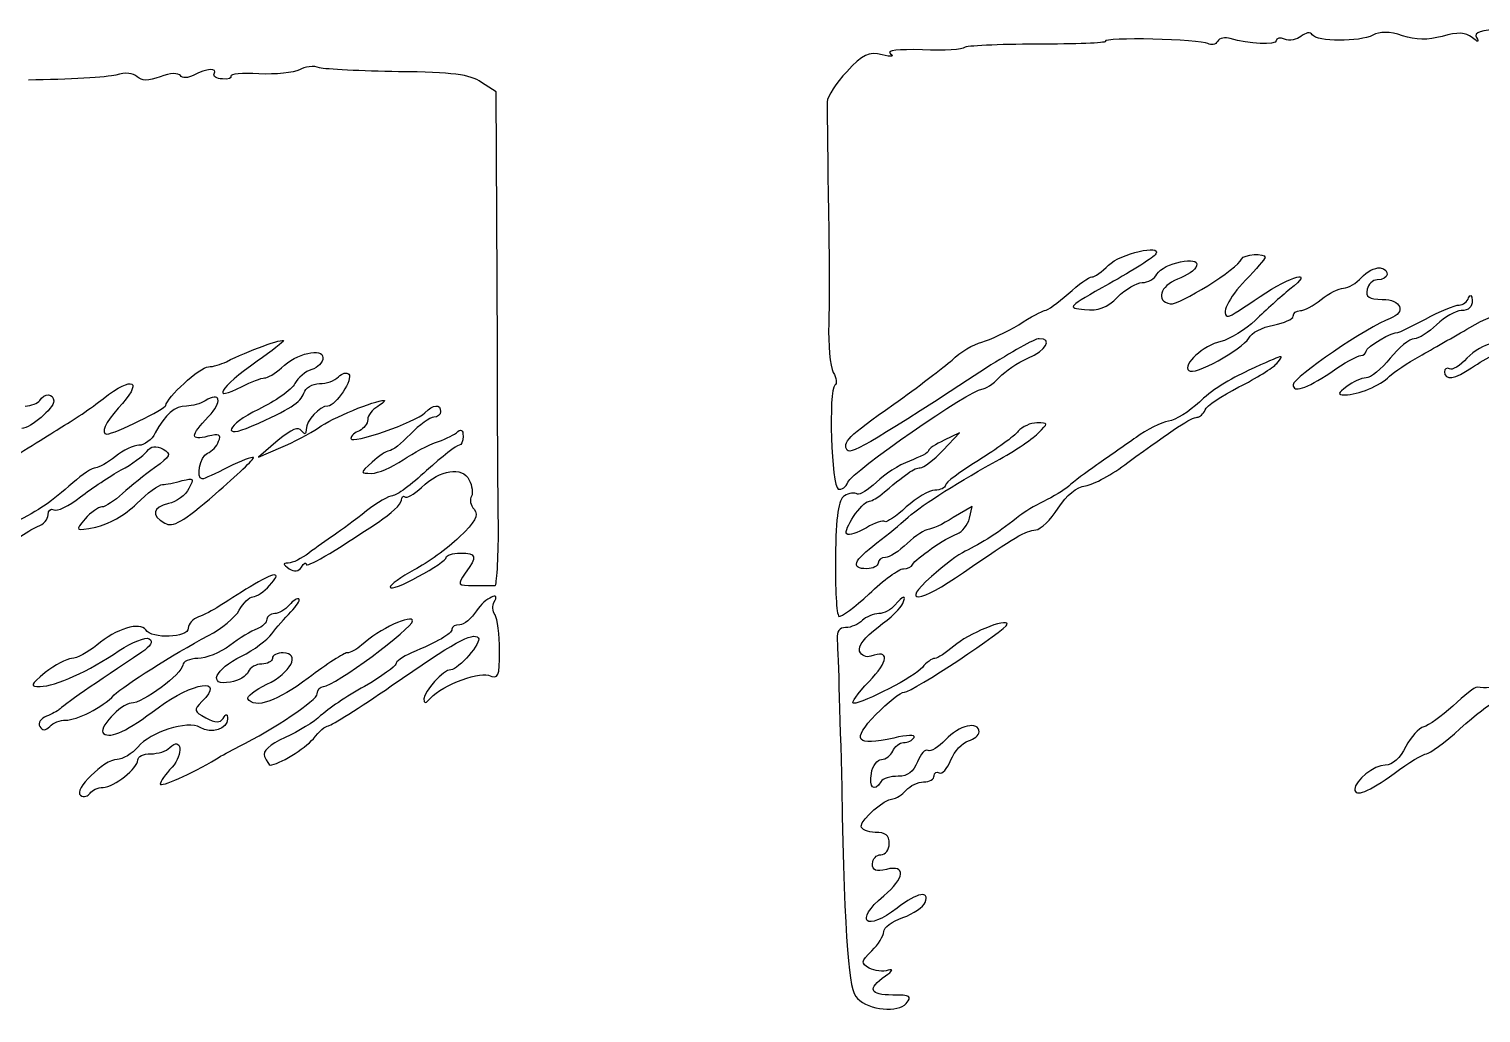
# Model space of a CAD drawing. Extents: x 0 to 69.4, y 0 to 30.3.
# Drawn here: x 42.895 to 47.389, y 19.96 to 23.004 of the extents above; entities that cross this region are included whole.
import ezdxf

# ---------------------------------------------------------------- set-up
doc = ezdxf.new("R2010")
doc.units = 0
doc.header["$MEASUREMENT"] = 0
doc.layers.get('0').update_dxf_attribs({"linetype": 'CONTINUOUS'})

msp = doc.modelspace()

# ---------------------------------------------------------------- linework, layer by layer
at = {"color": 0, "linetype": 'CONTINUOUS'}
for p, q in [((43.7317, 22.8776), (43.7317, 22.8776)), ((44.341, 22.8099), (44.2958, 22.8394)), ((44.3444, 22.2249), (44.341, 22.8099)), ((46.6687, 21.9472), (46.6687, 21.9472)), ((43.44, 21.8535), (43.44, 21.8535)), ((45.7244, 21.7007), (45.7749, 21.7544)), ((45.7749, 21.7544), (45.7279, 21.7319)), ((45.9571, 21.7597), (45.9571, 21.7597)), ((43.6657, 21.7319), (43.6049, 21.6799)), ((43.6049, 21.6799), (43.6743, 21.7093)), ((45.8147, 21.5271), (45.7557, 21.4924)), ((45.806, 21.4906), (45.8147, 21.5271)), ((43.5789, 21.2787), (43.5789, 21.2787)), ((43.7004, 21.2215), (43.7004, 21.2215)), ((45.5751, 21.2215), (45.5751, 21.2215)), ((44.2801, 21.2042), (44.2801, 21.2042))]:
    msp.add_line(p, q, dxfattribs=at)
for points in [[(46.2261, 22.9661), (46.2296, 22.9608), (46.1342, 22.9575), (46.0143, 22.9575)], [(46.5437, 22.9592), (46.5213, 22.9731), (46.2175, 22.98), (46.2261, 22.9661)], [(46.5733, 22.9661), (46.5681, 22.9557), (46.5542, 22.954), (46.5437, 22.9592)], [(46.6132, 22.9747), (46.5976, 22.98), (46.5803, 22.9765), (46.5733, 22.9661)], [(46.7556, 22.9678), (46.7556, 22.954), (46.6687, 22.9575), (46.6132, 22.9747)], [(46.7815, 22.9731), (46.7676, 22.9782), (46.7556, 22.9765), (46.7556, 22.9678)], [(46.8319, 22.9817), (46.8197, 22.9713), (46.7954, 22.9661), (46.7815, 22.9731)], [(46.8667, 22.9869), (46.8614, 22.9956), (46.8458, 22.9939), (46.8319, 22.9817)], [(47.0542, 22.9851), (47.0142, 22.9643), (46.8806, 22.9643), (46.8667, 22.9869)], [(47.1461, 22.9835), (47.1062, 22.9974), (47.0767, 22.9974), (47.0542, 22.9851)], [(47.2693, 22.9817), (47.2242, 22.9696), (47.1878, 22.9696), (47.1461, 22.9835)], [(47.3614, 22.9782), (47.3422, 22.9939), (47.3179, 22.9956), (47.2693, 22.9817)], [(47.3753, 22.9782), (47.3839, 22.9626), (47.3804, 22.9626), (47.3614, 22.9782)], [(47.4533, 23.0043), (47.3892, 23.0008), (47.3665, 22.9939), (47.3753, 22.9782)], [(45.5353, 22.9244), (45.4936, 22.9349), (45.4763, 22.9262), (45.4258, 22.8724)], [(45.5612, 22.9279), (45.5751, 22.9193), (45.5647, 22.9175), (45.5353, 22.9244)], [(45.6603, 22.9401), (45.5856, 22.9418), (45.5474, 22.9383), (45.5612, 22.9279)], [(45.7904, 22.9471), (45.7869, 22.9401), (45.7279, 22.9367), (45.6603, 22.9401)], [(46.0143, 22.9575), (45.8946, 22.9575), (45.7939, 22.9522), (45.7904, 22.9471)], [(43.4678, 22.8654), (43.4799, 22.8846), (43.4435, 22.8828), (43.4053, 22.8619)], [(43.7317, 22.8776), (43.7143, 22.8689), (43.6587, 22.8637), (43.6067, 22.8654)], [(43.7942, 22.8846), (43.7768, 22.8915), (43.7472, 22.8881), (43.7317, 22.8776)], [(44.0389, 22.8724), (43.9243, 22.8742), (43.8132, 22.8793), (43.7942, 22.8846)], [(43.1639, 22.8619), (43.1379, 22.855), (43.0164, 22.8481), (42.8932, 22.8464)], [(43.2299, 22.8568), (43.2178, 22.8689), (43.1935, 22.8707), (43.1639, 22.8619)], [(43.3011, 22.8568), (43.2629, 22.8429), (43.2438, 22.8429), (43.2299, 22.8568)], [(43.3636, 22.8603), (43.3567, 22.8689), (43.3324, 22.8689), (43.3011, 22.8568)], [(43.4053, 22.8619), (43.3861, 22.8515), (43.3688, 22.8515), (43.3636, 22.8603)], [(43.4938, 22.8499), (43.4747, 22.8499), (43.4643, 22.8585), (43.4678, 22.8654)], [(43.5199, 22.8585), (43.5233, 22.8515), (43.5129, 22.8481), (43.4938, 22.8499)], [(43.6067, 22.8654), (43.5546, 22.8689), (43.5164, 22.8654), (43.5199, 22.8585)], [(44.2958, 22.8394), (44.2593, 22.8637), (44.2056, 22.8707), (44.0389, 22.8724)], [(45.4258, 22.8724), (45.3929, 22.8376), (45.3668, 22.796), (45.3651, 22.7786)], [(45.3651, 22.7786), (45.3651, 22.7631), (45.3668, 22.6276), (45.3686, 22.4801)], [(45.3686, 22.4801), (45.3721, 22.3325), (45.3721, 22.1572), (45.3703, 22.0929)], [(46.2365, 22.2735), (46.2731, 22.31), (46.4032, 22.3394), (46.3824, 22.3082)], [(46.3824, 22.3082), (46.3771, 22.2978), (46.3129, 22.2579), (46.2383, 22.2162)], [(46.3858, 22.2457), (46.4049, 22.2804), (46.5213, 22.3047), (46.509, 22.2718)], [(46.4275, 22.1537), (46.4535, 22.1485), (46.6375, 22.2631), (46.6479, 22.2926)], [(46.6479, 22.2926), (46.6549, 22.3082), (46.7208, 22.3117), (46.7208, 22.2978)], [(46.7208, 22.2978), (46.7208, 22.2926), (46.6931, 22.2614), (46.6601, 22.2267)], [(46.1844, 22.2371), (46.1932, 22.2371), (46.2157, 22.2526), (46.2365, 22.2735)], [(46.509, 22.2718), (46.5056, 22.2579), (46.4778, 22.2406), (46.45, 22.2301)], [(46.7053, 22.1762), (46.8042, 22.244), (46.8788, 22.2614), (46.7972, 22.1989)], [(47.0194, 22.2353), (47.035, 22.2544), (47.0611, 22.2665), (47.0767, 22.2649)], [(47.0767, 22.2649), (47.1097, 22.2596), (47.1044, 22.2283), (47.0681, 22.2283)], [(44.3479, 21.4593), (44.3461, 21.5583), (44.3444, 21.9021), (44.3444, 22.2249)], [(46.2383, 22.2162), (46.1081, 22.1433), (46.1064, 22.1415), (46.1619, 22.1364)], [(46.1115, 22.185), (46.1428, 22.2144), (46.1775, 22.2371), (46.1844, 22.2371)], [(46.2643, 22.1746), (46.2886, 22.1989), (46.3233, 22.2197), (46.3407, 22.2197)], [(46.3407, 22.2197), (46.3581, 22.2197), (46.3789, 22.2318), (46.3858, 22.2457)], [(46.45, 22.2301), (46.3963, 22.2093), (46.3806, 22.1624), (46.4275, 22.1537)], [(46.6601, 22.2267), (46.6081, 22.1746), (46.5803, 22.1156), (46.6081, 22.1156)], [(46.8944, 22.1676), (46.9187, 22.1867), (46.95, 22.2024), (46.9639, 22.2024)], [(46.9639, 22.2024), (46.9794, 22.2024), (47.0038, 22.2179), (47.0194, 22.2353)], [(47.0681, 22.2283), (47.0542, 22.2283), (47.0403, 22.2144), (47.0368, 22.1989)], [(46.0386, 22.1329), (46.0474, 22.1329), (46.0786, 22.1572), (46.1115, 22.185)], [(46.1619, 22.1364), (46.2053, 22.1311), (46.2314, 22.1415), (46.2643, 22.1746)], [(46.6081, 22.1156), (46.6132, 22.1156), (46.6567, 22.1433), (46.7053, 22.1762)], [(46.7972, 22.1989), (46.7694, 22.1762), (46.7226, 22.1346), (46.6914, 22.1033)], [(46.8301, 22.1329), (46.8406, 22.1329), (46.8701, 22.1485), (46.8944, 22.1676)], [(47.0368, 22.1989), (47.0315, 22.1746), (47.0419, 22.1676), (47.0836, 22.1676)], [(47.0836, 22.1676), (47.1426, 22.1676), (47.1583, 22.1276), (47.1079, 22.1086)], [(47.3214, 22.1503), (47.3336, 22.1503), (47.3475, 22.1607), (47.351, 22.1728)], [(47.3614, 22.1642), (47.3631, 22.145), (47.351, 22.1329), (47.3283, 22.1329)], [(47.351, 22.1728), (47.3561, 22.185), (47.3614, 22.1815), (47.3614, 22.1642)], [(45.9588, 22.0894), (45.9953, 22.1137), (46.0317, 22.1329), (46.0386, 22.1329)], [(46.7469, 22.0878), (46.7799, 22.0947), (46.8076, 22.1068), (46.8076, 22.1156)], [(46.8076, 22.1156), (46.8076, 22.126), (46.8181, 22.1329), (46.8301, 22.1329)], [(47.2174, 22.1068), (47.2624, 22.1311), (47.3093, 22.1503), (47.3214, 22.1503)], [(47.3283, 22.1329), (47.311, 22.1329), (47.2762, 22.1137), (47.2519, 22.0894)], [(47.3544, 22.0808), (47.4482, 22.1346), (47.5107, 22.145), (47.5297, 22.1121)], [(45.3703, 22.0929), (45.3686, 22.0287), (45.3737, 21.9593), (45.3842, 21.9419)], [(45.8442, 22.0357), (45.8703, 22.0426), (45.9206, 22.0669), (45.9588, 22.0894)], [(46.6914, 22.1033), (46.6601, 22.0739), (46.6115, 22.0443), (46.5838, 22.0374)], [(46.6706, 22.0478), (46.6775, 22.0635), (46.7122, 22.0825), (46.7469, 22.0878)], [(47.1079, 22.1086), (47.0403, 22.0843), (46.8076, 21.9264), (46.8076, 21.9037)], [(47.0333, 22.0079), (47.0333, 22.02), (47.1183, 22.0704), (47.1322, 22.0651)], [(47.1322, 22.0651), (47.1357, 22.0651), (47.1739, 22.0843), (47.2174, 22.1068)], [(47.2519, 22.0894), (47.2276, 22.0651), (47.1965, 22.0461), (47.1826, 22.0461)], [(47.2, 21.9924), (47.2364, 22.0131), (47.3075, 22.0531), (47.3544, 22.0808)], [(43.506, 21.975), (43.5719, 22.0079), (43.6831, 22.0496), (43.6831, 22.0392)], [(43.6831, 22.0392), (43.6831, 22.0374), (43.6465, 22.0079), (43.6014, 21.9767)], [(45.7522, 21.9801), (45.7765, 22.0044), (45.8182, 22.0287), (45.8442, 22.0357)], [(46.0213, 22.0461), (46.0074, 22.0461), (45.9344, 22.0044), (45.8581, 21.9558)], [(45.9865, 21.9854), (46.0439, 22.0097), (46.0647, 22.0461), (46.0213, 22.0461)], [(46.5838, 22.0374), (46.5299, 22.0253), (46.4639, 21.9662), (46.4847, 21.9472)], [(46.4847, 21.9472), (46.5004, 21.9299), (46.6497, 22.0131), (46.6706, 22.0478)], [(47.1826, 22.0461), (47.1687, 22.0461), (47.134, 22.0183), (47.1079, 21.9854)], [(47.4186, 22.0287), (47.4012, 22.0287), (47.3683, 22.0097), (47.3457, 21.9854)], [(47.3596, 21.9558), (47.4082, 21.9889), (47.4586, 22.0131), (47.5003, 22.0218)], [(43.6014, 21.9767), (43.4833, 21.8933), (43.4556, 21.8465), (43.5546, 21.8986)], [(43.6761, 21.9558), (43.7229, 22.001), (43.8046, 22.02), (43.8046, 21.9871)], [(43.8046, 21.9871), (43.8046, 21.9732), (43.7889, 21.9558), (43.7699, 21.9507)], [(45.5717, 21.8431), (45.6446, 21.8951), (45.7263, 21.9576), (45.7522, 21.9801)], [(45.8981, 21.9264), (45.9154, 21.9454), (45.9553, 21.9732), (45.9865, 21.9854)], [(46.7572, 21.9697), (46.7815, 21.9993), (46.785, 22.001), (46.6687, 21.9472)], [(46.9239, 21.9419), (46.9656, 21.9715), (47.0072, 21.994), (47.0176, 21.994)], [(47.0176, 21.994), (47.0264, 21.994), (47.0333, 22.001), (47.0333, 22.0079)], [(47.1079, 21.9854), (47.0819, 21.9524), (47.0472, 21.9246), (47.0333, 21.9246)], [(47.1062, 21.9299), (47.1201, 21.9437), (47.1618, 21.9715), (47.2, 21.9924)], [(47.3457, 21.9854), (47.3249, 21.9628), (47.2989, 21.9472), (47.2919, 21.9524)], [(43.124, 21.8604), (43.2194, 21.935), (43.2507, 21.916), (43.1708, 21.8308)], [(43.3185, 21.8396), (43.3185, 21.8621), (43.4243, 21.9593), (43.4504, 21.9593)], [(43.4504, 21.9593), (43.4643, 21.9593), (43.4886, 21.9662), (43.506, 21.975)], [(43.624, 21.9246), (43.6326, 21.9246), (43.6569, 21.9385), (43.6761, 21.9558)], [(43.7699, 21.9507), (43.7507, 21.9454), (43.7264, 21.9246), (43.7178, 21.9072)], [(43.8844, 21.9368), (43.9, 21.9229), (43.8444, 21.8378), (43.8201, 21.8378)], [(43.8532, 21.9281), (43.8636, 21.9385), (43.8792, 21.9437), (43.8844, 21.9368)], [(45.3842, 21.9419), (45.3946, 21.9246), (45.3964, 21.9056), (45.3894, 21.9021)], [(45.8581, 21.9558), (45.53, 21.7406), (45.4362, 21.685), (45.4276, 21.7007)], [(46.6687, 21.9472), (46.6167, 21.9246), (46.5472, 21.8812), (46.5178, 21.85)], [(46.6393, 21.8968), (46.6931, 21.9229), (46.7451, 21.9558), (46.7572, 21.9697)], [(46.8076, 21.9037), (46.8076, 21.8778), (46.8458, 21.8899), (46.9239, 21.9419)], [(47.2919, 21.9524), (47.2832, 21.9576), (47.2762, 21.9524), (47.2762, 21.9437)], [(47.2762, 21.9437), (47.2762, 21.916), (47.3093, 21.9211), (47.3596, 21.9558)], [(43.5546, 21.8986), (43.5824, 21.9125), (43.6136, 21.9246), (43.624, 21.9246)], [(43.7178, 21.9072), (43.7074, 21.8882), (43.6569, 21.8517), (43.6049, 21.8274)], [(43.7456, 21.8778), (43.7507, 21.8933), (43.7715, 21.9072), (43.7942, 21.9072)], [(43.7942, 21.9072), (43.815, 21.9072), (43.841, 21.916), (43.8532, 21.9281)], [(45.3894, 21.9021), (45.3686, 21.8882), (45.379, 21.5878), (45.3999, 21.5808)], [(45.4293, 21.6017), (45.4415, 21.6347), (45.8112, 21.8899), (45.8442, 21.8899)], [(45.8442, 21.8899), (45.8546, 21.8899), (45.8789, 21.9056), (45.8981, 21.9264)], [(46.5351, 21.8257), (46.5386, 21.8378), (46.5872, 21.869), (46.6393, 21.8968)], [(46.9743, 21.8986), (46.9447, 21.876), (46.9447, 21.8725), (46.9674, 21.8725)], [(46.9674, 21.8725), (47.009, 21.8725), (47.0767, 21.9003), (47.1062, 21.9299)], [(47.0333, 21.9246), (47.0194, 21.9246), (46.9917, 21.9125), (46.9743, 21.8986)], [(42.9712, 21.8535), (42.9712, 21.8292), (42.9001, 21.7701), (42.8724, 21.7683)], [(42.8828, 21.8378), (42.9018, 21.8378), (42.9226, 21.8465), (42.9279, 21.8551)], [(42.9279, 21.8551), (42.9418, 21.8778), (42.9712, 21.8778), (42.9712, 21.8535)], [(42.9886, 21.7683), (43.0303, 21.7926), (43.0893, 21.8326), (43.124, 21.8604)], [(43.44, 21.8535), (43.4261, 21.8447), (43.4, 21.8378), (43.3826, 21.8378)], [(43.4504, 21.8049), (43.4956, 21.8517), (43.4868, 21.8847), (43.44, 21.8535)], [(43.584, 21.7753), (43.7056, 21.8292), (43.7351, 21.8482), (43.7456, 21.8778)], [(43.7907, 21.7701), (43.8324, 21.8014), (43.966, 21.8551), (43.9938, 21.8551)], [(43.9938, 21.8551), (43.9989, 21.8551), (43.9903, 21.8465), (43.9746, 21.8361)], [(44.1204, 21.8169), (44.1465, 21.8431), (44.169, 21.8447), (44.169, 21.8204)], [(45.4276, 21.7007), (45.4119, 21.725), (45.4276, 21.7424), (45.5717, 21.8431)], [(46.5178, 21.85), (46.4865, 21.8204), (46.4431, 21.7944), (46.4222, 21.791)], [(43.1708, 21.8308), (43.131, 21.7875), (43.1153, 21.751), (43.1361, 21.751)], [(43.1361, 21.751), (43.1587, 21.751), (43.3185, 21.8292), (43.3185, 21.8396)], [(43.3826, 21.8378), (43.3462, 21.8378), (43.3167, 21.8118), (43.2854, 21.7544)], [(43.4486, 21.744), (43.3931, 21.7301), (43.3931, 21.7458), (43.4504, 21.8049)], [(43.6049, 21.8274), (43.506, 21.7787), (43.4886, 21.7336), (43.584, 21.7753)], [(43.8201, 21.8378), (43.7942, 21.8378), (43.7525, 21.7926), (43.7525, 21.7649)], [(43.8914, 21.7371), (43.8914, 21.7181), (44.091, 21.7875), (44.1204, 21.8169)], [(43.9746, 21.8361), (43.9572, 21.8274), (43.9433, 21.8083), (43.9433, 21.7961)], [(44.1482, 21.8031), (44.1361, 21.8031), (44.1031, 21.7787), (44.0753, 21.751)], [(44.169, 21.8204), (44.169, 21.8118), (44.1586, 21.8031), (44.1482, 21.8031)], [(46.2956, 21.6625), (46.4379, 21.7667), (46.4935, 21.8031), (46.5108, 21.8031)], [(46.5108, 21.8031), (46.5194, 21.8031), (46.5299, 21.8135), (46.5351, 21.8257)], [(42.8046, 21.6521), (42.8654, 21.6919), (42.9488, 21.744), (42.9886, 21.7683)], [(43.2854, 21.7544), (43.275, 21.7336), (43.2525, 21.7162), (43.2351, 21.7162)], [(43.4817, 21.7285), (43.4903, 21.7493), (43.4833, 21.7528), (43.4486, 21.744)], [(43.7386, 21.7614), (43.7299, 21.7753), (43.7074, 21.7667), (43.6657, 21.7319)], [(43.6743, 21.7093), (43.7125, 21.725), (43.7646, 21.7528), (43.7907, 21.7701)], [(43.7525, 21.7649), (43.7525, 21.7493), (43.749, 21.7475), (43.7386, 21.7614)], [(43.9174, 21.7614), (43.9035, 21.7562), (43.8914, 21.7458), (43.8914, 21.7371)], [(43.9433, 21.7961), (43.9433, 21.7822), (43.9313, 21.7683), (43.9174, 21.7614)], [(44.1535, 21.725), (44.176, 21.7319), (44.2056, 21.7458), (44.2176, 21.7544)], [(44.2176, 21.7544), (44.2315, 21.7683), (44.2385, 21.7649), (44.2385, 21.744)], [(45.9571, 21.7597), (45.9449, 21.744), (45.8893, 21.7042), (45.8338, 21.6694)], [(45.8772, 21.6607), (45.9362, 21.6919), (45.9987, 21.7336), (46.0178, 21.7528)], [(46.0143, 21.7857), (45.9953, 21.7857), (45.9692, 21.7736), (45.9571, 21.7597)], [(46.0178, 21.7528), (46.0508, 21.7857), (46.0508, 21.7857), (46.0143, 21.7857)], [(46.4222, 21.791), (46.3997, 21.7875), (46.3546, 21.7649), (46.3215, 21.7406)], [(43.2351, 21.7162), (43.2194, 21.7162), (43.1865, 21.7007), (43.1622, 21.6815)], [(43.2594, 21.6972), (43.2733, 21.7146), (43.2872, 21.7162), (43.3097, 21.7042)], [(43.4469, 21.6919), (43.4608, 21.6972), (43.4764, 21.7128), (43.4817, 21.7285)], [(44.0753, 21.751), (44.0475, 21.7215), (44.0181, 21.6989), (44.0093, 21.6989)], [(44.0528, 21.6711), (44.0857, 21.6937), (44.1326, 21.7181), (44.1535, 21.725)], [(44.2264, 21.7162), (44.2176, 21.7162), (44.1743, 21.6815), (44.1257, 21.6382)], [(44.2385, 21.744), (44.2385, 21.7285), (44.2333, 21.7162), (44.2264, 21.7162)], [(45.7279, 21.7319), (45.7001, 21.7197), (45.6793, 21.7058), (45.6793, 21.6989)], [(46.3215, 21.7406), (46.2886, 21.7181), (46.2331, 21.6781), (46.2001, 21.6556)], [(43.1622, 21.6815), (43.1379, 21.6625), (43.1101, 21.6468), (43.1014, 21.6468)], [(43.1796, 21.6399), (43.2125, 21.6572), (43.249, 21.6833), (43.2594, 21.6972)], [(43.3097, 21.7042), (43.3358, 21.6885), (43.334, 21.6833), (43.2837, 21.6468)], [(43.4313, 21.6121), (43.4104, 21.6121), (43.4243, 21.6833), (43.4469, 21.6919)], [(43.4712, 21.5653), (43.5389, 21.6243), (43.5928, 21.6746), (43.5893, 21.6781)], [(43.5893, 21.6781), (43.5858, 21.6815), (43.5511, 21.6676), (43.5111, 21.6486)], [(43.9572, 21.6642), (43.919, 21.6294), (43.919, 21.6294), (43.9556, 21.6294)], [(43.9556, 21.6294), (43.9746, 21.6294), (44.0181, 21.6486), (44.0528, 21.6711)], [(44.0093, 21.6989), (44.0007, 21.6989), (43.9781, 21.6833), (43.9572, 21.6642)], [(45.6203, 21.6676), (45.5874, 21.6556), (45.5422, 21.626), (45.5179, 21.6017)], [(45.6793, 21.6989), (45.6793, 21.6937), (45.6533, 21.6799), (45.6203, 21.6676)], [(45.6533, 21.6468), (45.6638, 21.6468), (45.695, 21.6711), (45.7244, 21.7007)], [(45.8338, 21.6694), (45.7765, 21.6347), (45.7314, 21.6), (45.7314, 21.5931)], [(46.1654, 21.5912), (46.1897, 21.5947), (46.2487, 21.626), (46.2956, 21.6625)], [(43.1014, 21.6468), (43.091, 21.6468), (43.0597, 21.626), (43.0303, 21.6)], [(43.0546, 21.5565), (43.0893, 21.5843), (43.1465, 21.6208), (43.1796, 21.6399)], [(43.2837, 21.6468), (43.2542, 21.626), (43.209, 21.5896), (43.1847, 21.5669)], [(43.5111, 21.6486), (43.4729, 21.6278), (43.4365, 21.6121), (43.4313, 21.6121)], [(44.1257, 21.6382), (44.0787, 21.5947), (44.0319, 21.56), (44.0197, 21.56)], [(44.11, 21.5861), (44.169, 21.6417), (44.235, 21.6521), (44.2576, 21.6086)], [(45.5283, 21.56), (45.6117, 21.6294), (45.6342, 21.6468), (45.6533, 21.6468)], [(45.6082, 21.4871), (45.6446, 21.5218), (45.7575, 21.5947), (45.8772, 21.6607)], [(46.2001, 21.6556), (46.1671, 21.6329), (46.1272, 21.6035), (46.1133, 21.5896)], [(43.0303, 21.6), (42.9643, 21.541), (42.9279, 21.5167), (42.8497, 21.4767)], [(43.2282, 21.5357), (43.2611, 21.5687), (43.2976, 21.5947), (43.3081, 21.5947)], [(43.3081, 21.5947), (43.3185, 21.5947), (43.3462, 21.6), (43.3688, 21.6069)], [(43.3896, 21.5826), (43.3792, 21.5618), (43.3514, 21.541), (43.3271, 21.5357)], [(43.3688, 21.6069), (43.4053, 21.6156), (43.4069, 21.6139), (43.3896, 21.5826)], [(44.0579, 21.5565), (44.0632, 21.5514), (44.0857, 21.5635), (44.11, 21.5861)], [(44.2576, 21.6086), (44.2662, 21.5912), (44.2697, 21.5687), (44.2646, 21.5583)], [(45.3999, 21.5808), (45.4103, 21.5774), (45.4242, 21.5878), (45.4293, 21.6017)], [(45.5179, 21.6017), (45.4918, 21.5774), (45.4658, 21.5618), (45.4589, 21.5653)], [(45.6985, 21.5774), (45.6811, 21.5774), (45.6411, 21.5531), (45.6099, 21.5253)], [(45.7314, 21.5931), (45.7314, 21.5843), (45.7158, 21.5774), (45.6985, 21.5774)], [(46.1133, 21.5896), (46.0994, 21.5774), (46.0647, 21.5565), (46.0351, 21.5426)], [(46.0803, 21.5218), (46.1064, 21.5618), (46.1376, 21.5878), (46.1654, 21.5912)], [(42.9712, 21.5167), (42.9817, 21.5097), (43.0181, 21.5287), (43.0546, 21.5565)], [(43.1014, 21.4628), (43.1396, 21.4715), (43.1917, 21.4993), (43.2282, 21.5357)], [(43.1847, 21.5669), (43.1604, 21.5444), (43.131, 21.5253), (43.1206, 21.5253)], [(43.3271, 21.5357), (43.2768, 21.5236), (43.2715, 21.4993), (43.315, 21.475)], [(43.315, 21.475), (43.341, 21.4611), (43.3706, 21.4785), (43.4712, 21.5653)], [(44.0197, 21.56), (44.0093, 21.56), (43.9729, 21.5392), (43.9399, 21.5132)], [(43.9764, 21.4785), (44.0146, 21.5044), (44.0475, 21.534), (44.0475, 21.5461)], [(44.0475, 21.5461), (44.0475, 21.5565), (44.0528, 21.5618), (44.0579, 21.5565)], [(44.2646, 21.5583), (44.2576, 21.5496), (44.2611, 21.5306), (44.2732, 21.5183)], [(45.4189, 21.56), (45.3999, 21.5479), (45.3929, 21.501), (45.3911, 21.369)], [(45.4258, 21.4419), (45.4138, 21.4542), (45.4728, 21.541), (45.4936, 21.5426)], [(45.4589, 21.5653), (45.4501, 21.5704), (45.4328, 21.5687), (45.4189, 21.56)], [(45.4936, 21.5426), (45.5006, 21.5426), (45.5161, 21.5514), (45.5283, 21.56)], [(46.0351, 21.5426), (46.0074, 21.5287), (45.9744, 21.5097), (45.9622, 21.4993)], [(42.921, 21.4646), (42.94, 21.4715), (42.9539, 21.4871), (42.9539, 21.501)], [(42.9539, 21.501), (42.9539, 21.5149), (42.9625, 21.5218), (42.9712, 21.5167)], [(43.0685, 21.4889), (43.0372, 21.4507), (43.0372, 21.4507), (43.1014, 21.4628)], [(43.1206, 21.5253), (43.1101, 21.5253), (43.0858, 21.5079), (43.0685, 21.4889)], [(43.9399, 21.5132), (43.9053, 21.4854), (43.8601, 21.4524), (43.8393, 21.4385)], [(44.2732, 21.5183), (44.2871, 21.4993), (44.2767, 21.4801), (44.2264, 21.4315)], [(45.5439, 21.4801), (45.5388, 21.4854), (45.5126, 21.4767), (45.4867, 21.4611)], [(45.5196, 21.4142), (45.5543, 21.4419), (45.5943, 21.4732), (45.6082, 21.4871)], [(45.6099, 21.5253), (45.5786, 21.4958), (45.5492, 21.4767), (45.5439, 21.4801)], [(45.7557, 21.4924), (45.7228, 21.4715), (45.6862, 21.4558), (45.6776, 21.4558)], [(45.7679, 21.4419), (45.7835, 21.4489), (45.8008, 21.4697), (45.806, 21.4906)], [(45.9622, 21.4993), (45.9032, 21.4507), (45.8407, 21.4107), (45.7922, 21.3882)], [(46.0108, 21.4542), (46.0265, 21.4558), (46.0578, 21.4854), (46.0803, 21.5218)], [(42.789, 21.3778), (42.8446, 21.4194), (42.9036, 21.4593), (42.921, 21.4646)], [(43.7525, 21.3482), (43.7525, 21.3361), (43.8324, 21.3829), (43.9764, 21.4785)], [(43.8393, 21.4385), (43.8185, 21.4246), (43.7819, 21.3986), (43.7611, 21.3829)], [(44.3375, 21.2822), (44.3426, 21.2822), (44.3479, 21.3621), (44.3479, 21.4593)], [(45.4867, 21.4611), (45.4589, 21.4454), (45.4328, 21.4368), (45.4258, 21.4419)], [(45.6776, 21.4558), (45.6689, 21.4558), (45.6394, 21.4368), (45.6133, 21.4125)], [(45.6307, 21.3482), (45.6376, 21.3639), (45.7314, 21.4299), (45.7679, 21.4419)], [(45.7869, 21.3222), (45.9467, 21.4333), (45.9814, 21.4524), (46.0108, 21.4542)], [(44.2264, 21.4315), (44.1899, 21.3968), (44.1274, 21.3517), (44.0875, 21.3308)], [(45.4883, 21.3343), (45.4362, 21.3343), (45.4467, 21.3586), (45.5196, 21.4142)], [(45.6133, 21.4125), (45.5874, 21.3882), (45.5578, 21.369), (45.5457, 21.369)], [(43.6969, 21.3517), (43.6796, 21.3517), (43.6796, 21.3482), (43.7004, 21.3343)], [(43.7611, 21.3829), (43.7386, 21.3656), (43.7108, 21.3517), (43.6969, 21.3517)], [(43.7386, 21.3396), (43.7456, 21.3517), (43.7525, 21.3551), (43.7525, 21.3482)], [(44.0996, 21.31), (44.1482, 21.3361), (44.1864, 21.3621), (44.1864, 21.369)], [(44.1864, 21.369), (44.1864, 21.376), (44.2056, 21.3829), (44.2299, 21.3829)], [(44.2299, 21.3829), (44.2801, 21.3829), (44.2836, 21.3725), (44.2454, 21.3204)], [(45.3911, 21.369), (45.3894, 21.2736), (45.3946, 21.1919), (45.4015, 21.1868)], [(45.5231, 21.3517), (45.5231, 21.3431), (45.5075, 21.3343), (45.4883, 21.3343)], [(45.5457, 21.369), (45.5335, 21.369), (45.5231, 21.3621), (45.5231, 21.3517)], [(45.6013, 21.3343), (45.6133, 21.3343), (45.6272, 21.3396), (45.6307, 21.3482)], [(45.7922, 21.3882), (45.7731, 21.3794), (45.7263, 21.3447), (45.6881, 21.31)], [(43.6396, 21.2822), (43.6813, 21.3274), (43.6553, 21.3257), (43.5789, 21.2787)], [(43.7004, 21.3343), (43.716, 21.3239), (43.7299, 21.3257), (43.7386, 21.3396)], [(44.0875, 21.3308), (44.0458, 21.3083), (44.0128, 21.284), (44.0128, 21.2771)], [(44.0128, 21.2771), (44.0128, 21.2683), (44.0528, 21.284), (44.0996, 21.31)], [(44.2454, 21.3204), (44.2194, 21.284), (44.2211, 21.2822), (44.2715, 21.2822)], [(45.4953, 21.2562), (45.5404, 21.2996), (45.5874, 21.3343), (45.6013, 21.3343)], [(45.6881, 21.31), (45.5874, 21.2215), (45.6533, 21.2285), (45.7869, 21.3222)], [(43.5789, 21.2787), (43.5458, 21.2579), (43.5025, 21.2301), (43.4833, 21.2181)], [(43.5875, 21.2475), (43.5997, 21.2475), (43.6222, 21.2632), (43.6396, 21.2822)], [(44.2715, 21.2822), (44.301, 21.2822), (44.3306, 21.2822), (44.3375, 21.2822)], [(44.334, 21.2301), (44.3583, 21.2683), (44.3063, 21.244), (44.2801, 21.2042)], [(43.4833, 21.2181), (43.4643, 21.2058), (43.4347, 21.1903), (43.4192, 21.185)], [(43.5458, 21.2058), (43.5581, 21.2285), (43.5771, 21.2475), (43.5875, 21.2475)], [(43.7004, 21.2215), (43.6882, 21.2076), (43.6674, 21.1954), (43.6553, 21.1954)], [(43.7299, 21.2406), (43.7264, 21.244), (43.7125, 21.2371), (43.7004, 21.2215)], [(43.7056, 21.2007), (43.7229, 21.2181), (43.7351, 21.2371), (43.7299, 21.2406)], [(44.3375, 21.1919), (44.3287, 21.2024), (44.3287, 21.2215), (44.334, 21.2301)], [(45.4015, 21.1868), (45.4085, 21.1833), (45.4501, 21.2146), (45.4953, 21.2562)], [(45.5231, 21.1537), (45.5612, 21.1815), (45.596, 21.2146), (45.5994, 21.2267)], [(45.5751, 21.2215), (45.5631, 21.2076), (45.5404, 21.1954), (45.5249, 21.1954)], [(45.5994, 21.2267), (45.6117, 21.2544), (45.6013, 21.2528), (45.5751, 21.2215)], [(43.256, 21.1451), (43.2403, 21.1711), (43.1639, 21.1486), (43.1049, 21.0982)], [(43.4192, 21.185), (43.4018, 21.1799), (43.3879, 21.1625), (43.3879, 21.1503)], [(43.4504, 21.1278), (43.4903, 21.1486), (43.5337, 21.1833), (43.5458, 21.2058)], [(43.631, 21.1781), (43.631, 21.1676), (43.6171, 21.1537), (43.6014, 21.1486)], [(43.6553, 21.1954), (43.6414, 21.1954), (43.631, 21.1868), (43.631, 21.1781)], [(43.6465, 21.1329), (43.6604, 21.1521), (43.6865, 21.1815), (43.7056, 21.2007)], [(43.8063, 20.9699), (43.8393, 20.9699), (44.0822, 21.1503), (44.0822, 21.1729)], [(44.0822, 21.1729), (44.0822, 21.1954), (43.9781, 21.1468), (43.9243, 21.0982)], [(44.2801, 21.2042), (44.2646, 21.1799), (44.2403, 21.1607), (44.2281, 21.1607)], [(44.3514, 21.0808), (44.3514, 21.1294), (44.3444, 21.1799), (44.3375, 21.1919)], [(45.4744, 21.1746), (45.4624, 21.1625), (45.4397, 21.1521), (45.4224, 21.1521)], [(45.5249, 21.1954), (45.5092, 21.1954), (45.4849, 21.185), (45.4744, 21.1746)], [(45.9224, 21.1625), (45.9224, 21.1833), (45.8008, 21.1329), (45.7575, 21.0947)], [(43.1587, 20.9437), (43.1917, 20.975), (43.3375, 21.0669), (43.4504, 21.1278)], [(43.1743, 21.0808), (43.2143, 21.1069), (43.256, 21.1243), (43.2664, 21.1174)], [(43.3879, 21.1503), (43.3879, 21.1208), (43.275, 21.1156), (43.256, 21.1451)], [(43.6014, 21.1486), (43.584, 21.1417), (43.5458, 21.119), (43.5164, 21.0965)], [(43.5528, 21.0636), (43.591, 21.0826), (43.6326, 21.1139), (43.6465, 21.1329)], [(44.0162, 20.9715), (44.2107, 21.1069), (44.2681, 21.1382), (44.2854, 21.1208)], [(44.2037, 21.1468), (44.2037, 21.1329), (44.1586, 21.1069), (44.0787, 21.0739)], [(44.2281, 21.1607), (44.2142, 21.1607), (44.2037, 21.1556), (44.2037, 21.1468)], [(45.4224, 21.1521), (45.4033, 21.1521), (45.3946, 21.1399), (45.3964, 21.1174)], [(45.4658, 21.0792), (45.4606, 21.0947), (45.4814, 21.1225), (45.5231, 21.1537)], [(45.6047, 20.9525), (45.629, 20.9525), (45.9224, 21.1468), (45.9224, 21.1625)], [(42.9296, 20.9699), (42.9764, 20.9699), (43.0789, 21.0167), (43.1743, 21.0808)], [(43.1049, 21.0982), (43.0771, 21.0757), (43.0424, 21.0567), (43.0268, 21.0567)], [(43.2664, 21.1174), (43.2803, 21.1086), (43.2715, 21.0947), (43.2438, 21.0757)], [(43.5164, 21.0965), (43.4868, 21.0739), (43.4417, 21.0567), (43.4174, 21.0567)], [(43.9243, 21.0982), (43.9104, 21.0843), (43.8896, 21.0739), (43.8792, 21.0739)], [(44.2854, 21.1208), (44.2975, 21.1069), (44.2246, 21.0219), (44.2003, 21.0219)], [(44.3167, 21.0046), (44.3479, 20.9924), (44.3514, 20.9993), (44.3514, 21.0808)], [(45.3964, 21.1174), (45.3981, 21.0982), (45.405, 20.8917), (45.4103, 20.6574)], [(45.5006, 21.0636), (45.4867, 21.0583), (45.471, 21.0653), (45.4658, 21.0792)], [(45.4953, 20.9854), (45.5561, 21.0479), (45.5596, 21.0861), (45.5006, 21.0636)], [(45.7575, 21.0947), (45.7332, 21.0739), (45.7071, 21.0567), (45.6985, 21.0567)], [(43.0268, 21.0567), (43.0111, 21.0549), (42.9747, 21.0358), (42.9453, 21.0132)], [(43.2438, 21.0757), (43.1049, 20.9837), (42.9956, 20.9074), (42.9886, 20.8986)], [(43.3706, 21.0358), (43.3706, 21.0097), (43.2456, 20.9178), (43.2108, 20.9178)], [(43.4174, 21.0567), (43.3914, 21.0567), (43.3706, 21.0462), (43.3706, 21.0358)], [(43.5181, 20.9837), (43.4469, 20.9699), (43.4694, 21.0236), (43.5528, 21.0636)], [(43.6153, 21.0393), (43.5979, 21.0393), (43.5789, 21.0289), (43.5736, 21.015)], [(43.6483, 21.0567), (43.6483, 21.0479), (43.6326, 21.0393), (43.6153, 21.0393)], [(43.631, 20.9768), (43.7056, 21.0115), (43.7368, 21.0739), (43.6813, 21.0739)], [(43.6813, 21.0739), (43.6639, 21.0739), (43.6483, 21.0669), (43.6483, 21.0567)], [(43.8792, 21.0739), (43.8706, 21.0739), (43.8167, 21.0393), (43.7594, 20.9958)], [(44.0301, 21.0393), (44.0301, 21.0324), (43.9868, 21.0011), (43.9329, 20.9699)], [(44.0787, 21.0739), (44.051, 21.0618), (44.0301, 21.0462), (44.0301, 21.0393)], [(45.6985, 21.0567), (45.6897, 21.0567), (45.6724, 21.0444), (45.6603, 21.0289)], [(42.9453, 21.0132), (42.8983, 20.9733), (42.8967, 20.9699), (42.9296, 20.9699)], [(43.2942, 20.9039), (43.4018, 20.9837), (43.506, 20.9993), (43.4296, 20.9229)], [(43.5736, 21.015), (43.5685, 21.0028), (43.5442, 20.9872), (43.5181, 20.9837)], [(43.7594, 20.9958), (43.6639, 20.9247), (43.5928, 20.8986), (43.5719, 20.9317)], [(44.2003, 21.0219), (44.1778, 21.0219), (44.1169, 20.9542), (44.1169, 20.9317)], [(44.1308, 20.9264), (44.1586, 20.9664), (44.2819, 21.0167), (44.3167, 21.0046)], [(45.6603, 21.0289), (45.6376, 21.0011), (45.4779, 20.9178), (45.4467, 20.9178)], [(47.5193, 21.0097), (47.4829, 20.9768), (47.429, 20.9594), (47.3769, 20.9681)], [(43.0076, 20.8657), (43.0442, 20.8657), (43.1206, 20.9039), (43.1587, 20.9437)], [(43.5442, 20.784), (43.6535, 20.8379), (43.7872, 20.9282), (43.7872, 20.9472)], [(43.5719, 20.9317), (43.5685, 20.9386), (43.5944, 20.9594), (43.631, 20.9768)], [(43.7872, 20.9472), (43.7872, 20.9594), (43.7958, 20.9699), (43.8063, 20.9699)], [(43.9329, 20.9699), (43.8792, 20.9403), (43.8185, 20.8986), (43.7976, 20.8796)], [(43.8219, 20.8483), (43.8306, 20.8483), (43.9174, 20.9039), (44.0162, 20.9715)], [(45.4467, 20.9178), (45.4381, 20.9178), (45.4589, 20.9472), (45.4953, 20.9854)], [(45.5161, 20.8831), (45.5543, 20.9212), (45.5925, 20.9525), (45.6047, 20.9525)], [(47.3769, 20.9681), (47.37, 20.9681), (47.3371, 20.9421), (47.3024, 20.909)], [(42.9886, 20.8986), (42.9833, 20.8935), (42.966, 20.8847), (42.9488, 20.8778)], [(43.2108, 20.9178), (43.1796, 20.9178), (43.1049, 20.8361), (43.1257, 20.824)], [(43.1257, 20.824), (43.15, 20.8083), (43.1969, 20.831), (43.2942, 20.9039)], [(43.4296, 20.9229), (43.4035, 20.8969), (43.4053, 20.8935), (43.4417, 20.8726)], [(44.1169, 20.9317), (44.1169, 20.9178), (44.1222, 20.916), (44.1308, 20.9264)], [(47.3024, 20.909), (47.2676, 20.8778), (47.226, 20.8483), (47.2121, 20.8449)], [(47.3249, 20.8396), (47.3718, 20.8831), (47.4186, 20.9178), (47.4274, 20.9178)], [(42.9488, 20.8778), (42.9314, 20.8708), (42.9226, 20.8569), (42.9279, 20.8465)], [(42.9592, 20.8465), (42.9694, 20.8569), (42.9921, 20.8657), (43.0076, 20.8657)], [(43.4243, 20.8431), (43.3861, 20.8657), (43.2699, 20.8292), (43.2317, 20.7824)], [(43.5094, 20.8692), (43.5094, 20.8379), (43.459, 20.8222), (43.4243, 20.8431)], [(43.4417, 20.8726), (43.4729, 20.8569), (43.4868, 20.8569), (43.4956, 20.8708)], [(43.4956, 20.8708), (43.506, 20.8865), (43.5094, 20.8865), (43.5094, 20.8692)], [(43.7976, 20.8796), (43.7785, 20.8604), (43.7282, 20.831), (43.6882, 20.8118)], [(45.5717, 20.8101), (45.4536, 20.784), (45.4397, 20.8032), (45.5161, 20.8831)], [(45.8356, 20.8292), (45.8356, 20.8639), (45.7731, 20.85), (45.7314, 20.8049)], [(42.9279, 20.8465), (42.9365, 20.8326), (42.9453, 20.8326), (42.9592, 20.8465)], [(43.3306, 20.7806), (43.3671, 20.8171), (43.374, 20.7597), (43.3375, 20.7199)], [(43.6882, 20.8118), (43.6379, 20.7893), (43.6171, 20.7701), (43.624, 20.7528)], [(43.6414, 20.7268), (43.6674, 20.7268), (43.749, 20.7771), (43.775, 20.8083)], [(43.775, 20.8083), (43.7924, 20.831), (43.8132, 20.8483), (43.8219, 20.8483)], [(45.6342, 20.8118), (45.6394, 20.8206), (45.6133, 20.8206), (45.5717, 20.8101)], [(45.6013, 20.7962), (45.6151, 20.7962), (45.629, 20.8032), (45.6342, 20.8118)], [(45.8025, 20.8014), (45.8199, 20.8067), (45.8356, 20.8187), (45.8356, 20.8292)], [(47.2121, 20.8449), (47.1965, 20.8414), (47.1722, 20.8136), (47.1565, 20.784)], [(47.2208, 20.7615), (47.2294, 20.7615), (47.2762, 20.7962), (47.3249, 20.8396)], [(43.2317, 20.7824), (43.2143, 20.7615), (43.1847, 20.7442), (43.1674, 20.7442)], [(43.2715, 20.7615), (43.2942, 20.7615), (43.3201, 20.7701), (43.3306, 20.7806)], [(43.4747, 20.7458), (43.4886, 20.7546), (43.5199, 20.7719), (43.5442, 20.784)], [(45.5335, 20.7442), (45.5474, 20.7442), (45.5631, 20.7562), (45.5682, 20.7701)], [(45.5682, 20.7701), (45.5751, 20.784), (45.589, 20.7962), (45.6013, 20.7962)], [(45.6776, 20.7719), (45.6689, 20.7771), (45.655, 20.7615), (45.6446, 20.7372)], [(45.7314, 20.8049), (45.7106, 20.7824), (45.6846, 20.7667), (45.6776, 20.7719)], [(45.7487, 20.7424), (45.7592, 20.7701), (45.7835, 20.7962), (45.8025, 20.8014)], [(47.1565, 20.784), (47.1392, 20.7476), (47.1167, 20.7268), (47.0924, 20.7268)], [(43.1674, 20.7442), (43.1275, 20.7442), (43.0303, 20.6486), (43.0546, 20.6331)], [(43.124, 20.6574), (43.1587, 20.659), (43.2317, 20.7164), (43.2317, 20.7424)], [(43.2317, 20.7424), (43.2317, 20.7528), (43.249, 20.7615), (43.2715, 20.7615)], [(43.3011, 20.6678), (43.3011, 20.6574), (43.3965, 20.699), (43.4747, 20.7458)], [(43.3375, 20.7199), (43.3167, 20.699), (43.3011, 20.6747), (43.3011, 20.6678)], [(43.624, 20.7528), (43.631, 20.7389), (43.6379, 20.7268), (43.6414, 20.7268)], [(45.5022, 20.7007), (45.5057, 20.725), (45.5214, 20.7442), (45.5335, 20.7442)], [(45.6446, 20.7372), (45.6325, 20.706), (45.6151, 20.6921), (45.5856, 20.6921)], [(45.7124, 20.7025), (45.721, 20.6972), (45.7367, 20.7146), (45.7487, 20.7424)], [(47.0924, 20.7268), (47.0593, 20.7268), (46.9986, 20.6782), (46.9986, 20.6521)], [(47.1201, 20.7007), (47.1653, 20.7337), (47.2104, 20.7615), (47.2208, 20.7615)], [(45.5318, 20.6747), (45.511, 20.6417), (45.4936, 20.6574), (45.5022, 20.7007)], [(45.5856, 20.6921), (45.5612, 20.6921), (45.5369, 20.6851), (45.5318, 20.6747)], [(45.6099, 20.6486), (45.6221, 20.6625), (45.6464, 20.6747), (45.6638, 20.6747)], [(45.6638, 20.6747), (45.6828, 20.6747), (45.6967, 20.6833), (45.6967, 20.6937)], [(45.6967, 20.6937), (45.6967, 20.7025), (45.7036, 20.7076), (45.7124, 20.7025)], [(46.9986, 20.6521), (46.9986, 20.6261), (47.0419, 20.6435), (47.1201, 20.7007)], [(43.0546, 20.6331), (43.065, 20.6261), (43.0771, 20.6296), (43.084, 20.64)], [(43.084, 20.64), (43.0893, 20.6486), (43.1083, 20.6574), (43.124, 20.6574)], [(45.4103, 20.6574), (45.4207, 20.1626), (45.4311, 20.0307), (45.4589, 20.0047)], [(45.5682, 20.6226), (45.5786, 20.6226), (45.5978, 20.6347), (45.6099, 20.6486)], [(45.471, 20.5376), (45.471, 20.5601), (45.5422, 20.6208), (45.5682, 20.6226)], [(45.5144, 20.5185), (45.4901, 20.5185), (45.471, 20.5272), (45.471, 20.5376)], [(45.5578, 20.4837), (45.5578, 20.5099), (45.5457, 20.5185), (45.5144, 20.5185)], [(45.5057, 20.4212), (45.5057, 20.4369), (45.5179, 20.449), (45.5318, 20.449)], [(45.5318, 20.449), (45.5457, 20.449), (45.5578, 20.4647), (45.5578, 20.4837)], [(45.5492, 20.4039), (45.5161, 20.3953), (45.5057, 20.4004), (45.5057, 20.4212)], [(45.5404, 20.3224), (45.6064, 20.3761), (45.6099, 20.4196), (45.5492, 20.4039)], [(45.5821, 20.2842), (45.4849, 20.2094), (45.4467, 20.2425), (45.5404, 20.3224)], [(45.6689, 20.3015), (45.6828, 20.3397), (45.6464, 20.3328), (45.5821, 20.2842)], [(45.5994, 20.2546), (45.6325, 20.2668), (45.6638, 20.2876), (45.6689, 20.3015)], [(45.5404, 20.2112), (45.5404, 20.2233), (45.5665, 20.2442), (45.5994, 20.2546)], [(45.504, 20.1522), (45.5231, 20.1712), (45.5404, 20.199), (45.5404, 20.2112)], [(45.4953, 20.0985), (45.4693, 20.114), (45.4693, 20.1175), (45.504, 20.1522)], [(45.5543, 20.0915), (45.5388, 20.0862), (45.5126, 20.0897), (45.4953, 20.0985)], [(45.5457, 20.0742), (45.5682, 20.0897), (45.5717, 20.0967), (45.5543, 20.0915)], [(45.5682, 20.0151), (45.4971, 20.0151), (45.4883, 20.0342), (45.5457, 20.0742)], [(45.4589, 20.0047), (45.4953, 19.9682), (45.5856, 19.9596), (45.6099, 19.989)], [(45.6099, 19.989), (45.629, 20.0117), (45.6237, 20.0151), (45.5682, 20.0151)]]:
    msp.add_open_spline(points, degree=3, dxfattribs=at)

doc.saveas('drawing.dxf')
